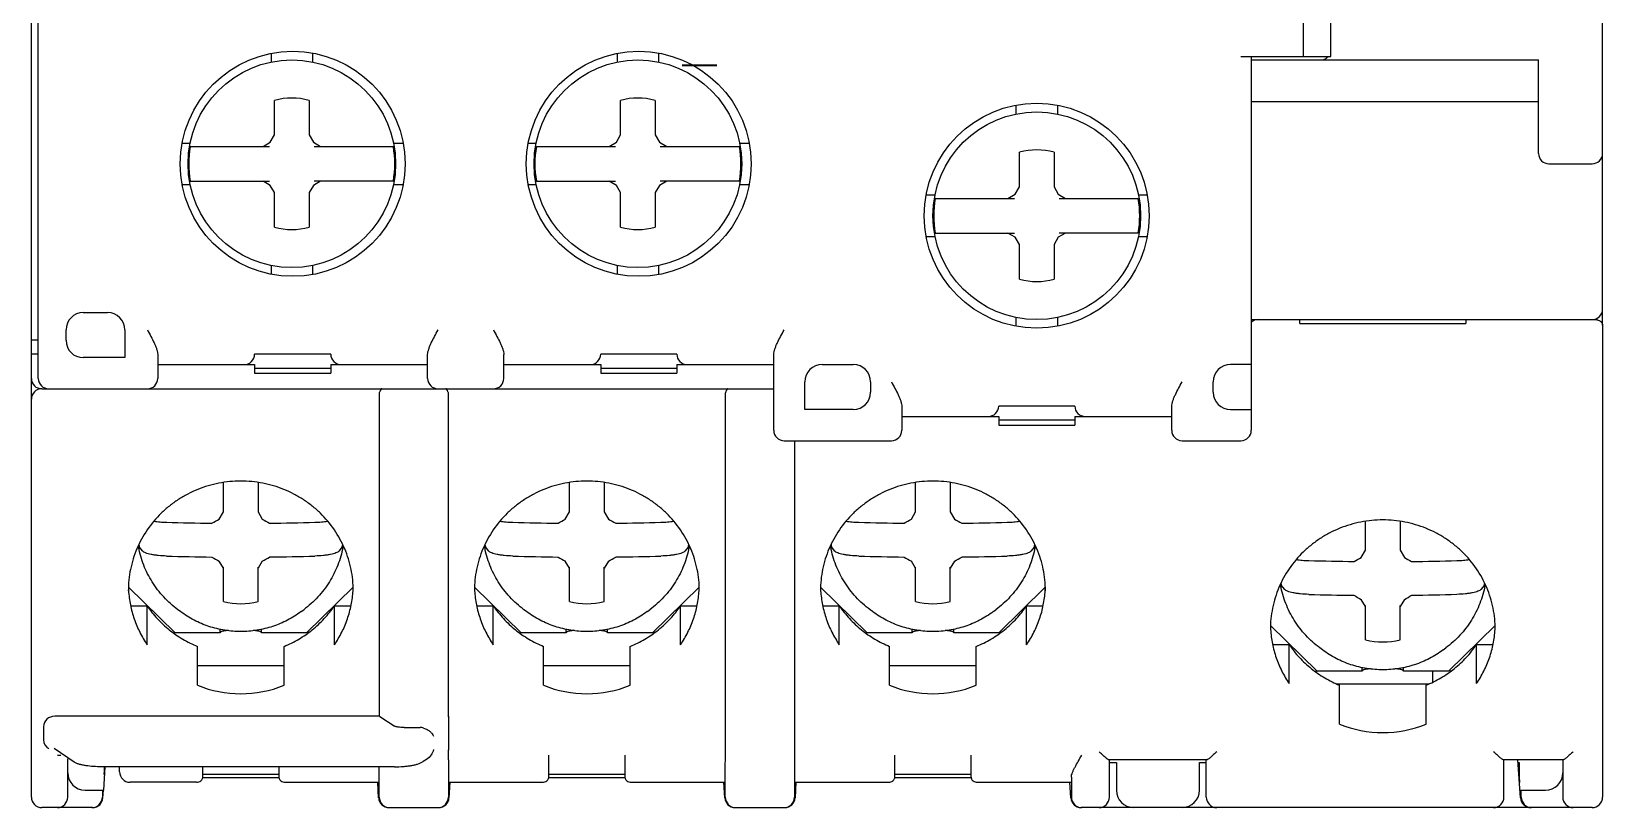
# Model space of a CAD drawing. Header units: millimetres. Extents: x 0 to 19177, y 0 to 12100.
# Drawn here: x 17210.89 to 17256.29, y 10571.22 to 10593.65 of the extents above; entities that cross this region are included whole.
import ezdxf

# ---------------------------------------------------------------- set-up
doc = ezdxf.new("R2010")
doc.units = ezdxf.units.MM
doc.header["$MEASUREMENT"] = 0
doc.layers.add('NetDam', color=7, linetype='Continuous', lineweight=35)

msp = doc.modelspace()

# ---------------------------------------------------------------- linework, layer by layer
at = {"color": 7, "linetype": 'Continuous'}
for p, q in [((17210.892, 10571.525), (17210.892, 10608.425)), ((17256.292, 10585.163), (17256.292, 10608.425)), ((17211.092, 10583.625), (17211.092, 10606.525)), ((17248.442, 10592.925), (17248.442, 10602.825)), ((17247.642, 10596.925), (17247.642, 10592.925)), ((17217.817, 10593.011), (17217.817, 10592.76)), ((17219.017, 10593.02), (17219.017, 10592.76)), ((17227.817, 10593.011), (17227.817, 10592.76)), ((17229.017, 10593.02), (17229.017, 10592.76)), ((17245.842, 10592.925), (17248.442, 10592.925)), ((17246.142, 10592.925), (17246.142, 10582.125)), ((17246.142, 10592.825), (17254.442, 10592.825)), ((17254.442, 10590.125), (17254.442, 10592.825)), ((17217.917, 10590.658), (17217.917, 10591.658)), ((17218.917, 10591.658), (17218.917, 10590.658)), ((17227.917, 10590.658), (17227.917, 10591.658)), ((17228.917, 10591.658), (17228.917, 10590.658)), ((17239.342, 10591.516), (17239.342, 10591.26)), ((17240.542, 10591.516), (17240.542, 10591.26)), ((17246.142, 10591.625), (17254.442, 10591.625)), ((17217.795, 10590.447), (17217.917, 10590.658)), ((17218.917, 10590.658), (17219.039, 10590.447)), ((17227.795, 10590.447), (17227.917, 10590.658)), ((17228.917, 10590.658), (17229.039, 10590.447)), ((17215.249, 10590.425), (17215.486, 10590.425)), ((17215.484, 10590.325), (17217.774, 10590.325)), ((17217.584, 10590.325), (17217.795, 10590.447)), ((17219.039, 10590.447), (17219.25, 10590.325)), ((17219.061, 10590.325), (17221.351, 10590.325)), ((17221.349, 10590.425), (17221.635, 10590.425)), ((17225.249, 10590.425), (17225.486, 10590.425)), ((17225.484, 10590.325), (17227.774, 10590.325)), ((17227.584, 10590.325), (17227.795, 10590.447)), ((17229.039, 10590.447), (17229.25, 10590.325)), ((17229.061, 10590.325), (17231.351, 10590.325)), ((17231.349, 10590.425), (17231.635, 10590.425)), ((17239.442, 10589.158), (17239.442, 10590.158)), ((17240.442, 10590.158), (17240.442, 10589.158)), ((17254.742, 10589.825), (17255.992, 10589.825)), ((17215.249, 10589.225), (17215.484, 10589.225)), ((17215.484, 10589.325), (17217.774, 10589.325)), ((17217.795, 10589.203), (17217.584, 10589.325)), ((17217.917, 10588.992), (17217.795, 10589.203)), ((17219.039, 10589.203), (17218.917, 10588.992)), ((17219.25, 10589.325), (17219.039, 10589.203)), ((17221.351, 10589.325), (17219.061, 10589.325)), ((17221.35, 10589.225), (17221.635, 10589.225)), ((17225.249, 10589.225), (17225.484, 10589.225)), ((17225.484, 10589.325), (17227.774, 10589.325)), ((17227.795, 10589.203), (17227.584, 10589.325)), ((17227.917, 10588.992), (17227.795, 10589.203)), ((17229.039, 10589.203), (17228.917, 10588.992)), ((17229.25, 10589.325), (17229.039, 10589.203)), ((17231.351, 10589.325), (17229.061, 10589.325)), ((17231.35, 10589.225), (17231.635, 10589.225)), ((17239.32, 10588.947), (17239.442, 10589.158)), ((17240.442, 10589.158), (17240.564, 10588.947)), ((17217.917, 10587.992), (17217.917, 10588.992)), ((17218.917, 10588.992), (17218.917, 10587.992)), ((17227.917, 10587.992), (17227.917, 10588.992)), ((17228.917, 10588.992), (17228.917, 10587.992)), ((17236.749, 10588.925), (17237.011, 10588.925)), ((17237.009, 10588.825), (17239.299, 10588.825)), ((17239.109, 10588.825), (17239.32, 10588.947)), ((17240.564, 10588.947), (17240.775, 10588.825)), ((17240.586, 10588.825), (17242.876, 10588.825)), ((17242.874, 10588.925), (17243.135, 10588.925)), ((17237.009, 10587.825), (17239.299, 10587.825)), ((17239.32, 10587.703), (17239.109, 10587.825)), ((17240.775, 10587.825), (17240.564, 10587.703)), ((17242.876, 10587.825), (17240.586, 10587.825)), ((17236.749, 10587.725), (17237.009, 10587.725)), ((17239.442, 10587.492), (17239.32, 10587.703)), ((17239.442, 10586.492), (17239.442, 10587.492)), ((17240.564, 10587.703), (17240.442, 10587.492)), ((17240.442, 10587.492), (17240.442, 10586.492)), ((17242.875, 10587.725), (17243.135, 10587.725)), ((17217.817, 10586.89), (17217.817, 10586.639)), ((17219.017, 10586.89), (17219.017, 10586.63)), ((17227.817, 10586.89), (17227.817, 10586.639)), ((17229.017, 10586.89), (17229.017, 10586.63)), ((17212.392, 10585.525), (17213.092, 10585.525)), ((17211.892, 10584.725), (17211.892, 10585.025)), ((17213.592, 10585.025), (17213.592, 10584.225)), ((17239.342, 10585.39), (17239.342, 10585.134)), ((17240.542, 10585.39), (17240.542, 10585.134)), ((17246.142, 10585.325), (17255.992, 10585.325)), ((17246.192, 10585.325), (17246.192, 10585.284)), ((17247.542, 10585.208), (17247.542, 10585.325)), ((17247.542, 10585.208), (17252.342, 10585.208)), ((17252.342, 10585.325), (17252.342, 10585.208)), ((17256.292, 10585.145), (17256.292, 10571.525)), ((17211.092, 10584.725), (17210.892, 10584.725)), ((17211.092, 10584.325), (17210.892, 10584.325)), ((17213.592, 10584.225), (17212.392, 10584.225)), ((17214.542, 10584.311), (17214.542, 10583.625)), ((17219.542, 10584.325), (17217.342, 10584.325)), ((17222.342, 10583.625), (17222.342, 10584.311)), ((17224.542, 10583.625), (17224.542, 10584.311)), ((17229.542, 10584.325), (17227.342, 10584.325)), ((17232.342, 10582.125), (17232.342, 10584.311)), ((17214.542, 10584.025), (17217.342, 10584.025)), ((17217.342, 10584.025), (17217.342, 10583.775)), ((17217.342, 10583.925), (17219.542, 10583.925)), ((17217.342, 10583.775), (17219.542, 10583.775)), ((17219.542, 10584.025), (17219.542, 10583.775)), ((17219.542, 10584.025), (17222.342, 10584.025)), ((17224.542, 10584.025), (17227.342, 10584.025)), ((17227.342, 10584.025), (17227.342, 10583.775)), ((17227.342, 10583.925), (17229.542, 10583.925)), ((17227.342, 10583.775), (17229.542, 10583.775)), ((17229.542, 10584.025), (17229.542, 10583.775)), ((17229.542, 10584.025), (17232.342, 10584.025)), ((17233.742, 10584.025), (17234.642, 10584.025)), ((17246.142, 10584.025), (17245.542, 10584.025)), ((17211.192, 10583.325), (17232.342, 10583.325)), ((17213.042, 10583.325), (17213.042, 10583.318)), ((17233.242, 10582.725), (17233.242, 10583.525)), ((17235.142, 10583.525), (17235.142, 10583.225)), ((17245.042, 10583.225), (17245.042, 10583.525)), ((17220.946, 10573.863), (17220.946, 10583.09)), ((17222.938, 10583.09), (17222.938, 10573.863)), ((17230.946, 10572.74), (17230.946, 10583.09)), ((17236.042, 10582.811), (17236.042, 10582.125)), ((17241.042, 10582.825), (17238.842, 10582.825)), ((17243.842, 10582.125), (17243.842, 10582.811)), ((17234.642, 10582.725), (17233.242, 10582.725)), ((17236.042, 10582.525), (17238.842, 10582.525)), ((17238.842, 10582.525), (17238.842, 10582.275)), ((17238.842, 10582.425), (17241.042, 10582.425)), ((17241.042, 10582.525), (17241.042, 10582.275)), ((17241.042, 10582.525), (17243.842, 10582.525)), ((17245.542, 10582.725), (17246.142, 10582.725)), ((17238.842, 10582.275), (17241.042, 10582.275)), ((17232.642, 10581.825), (17235.742, 10581.825)), ((17232.938, 10581.825), (17232.938, 10572.74)), ((17244.142, 10581.825), (17245.842, 10581.825)), ((17216.442, 10579.767), (17216.442, 10580.616)), ((17217.442, 10580.616), (17217.442, 10579.767)), ((17226.442, 10579.767), (17226.442, 10580.616)), ((17227.442, 10580.616), (17227.442, 10579.767)), ((17236.442, 10579.767), (17236.442, 10580.616)), ((17237.442, 10580.616), (17237.442, 10579.767)), ((17216.32, 10579.56), (17216.442, 10579.767)), ((17217.442, 10579.767), (17217.564, 10579.56)), ((17226.32, 10579.56), (17226.442, 10579.767)), ((17227.442, 10579.767), (17227.564, 10579.56)), ((17236.32, 10579.56), (17236.442, 10579.767)), ((17237.442, 10579.767), (17237.564, 10579.56)), ((17249.442, 10578.66), (17249.442, 10579.495)), ((17250.442, 10579.495), (17250.442, 10578.66)), ((17214.109, 10578.633), (17214.009, 10578.754)), ((17219.876, 10578.754), (17219.776, 10578.633)), ((17224.109, 10578.633), (17224.009, 10578.754)), ((17229.876, 10578.754), (17229.776, 10578.633)), ((17234.109, 10578.633), (17234.009, 10578.754)), ((17239.876, 10578.754), (17239.776, 10578.633)), ((17249.32, 10578.453), (17249.442, 10578.66)), ((17250.442, 10578.66), (17250.564, 10578.453)), ((17216.442, 10578.14), (17216.32, 10578.345)), ((17217.564, 10578.345), (17217.442, 10578.14)), ((17226.442, 10578.14), (17226.32, 10578.345)), ((17227.564, 10578.345), (17227.442, 10578.14)), ((17236.442, 10578.14), (17236.32, 10578.345)), ((17237.564, 10578.345), (17237.442, 10578.14)), ((17216.442, 10577.182), (17216.442, 10578.17)), ((17217.442, 10577.182), (17217.442, 10578.17)), ((17226.442, 10577.182), (17226.442, 10578.17)), ((17227.442, 10577.182), (17227.442, 10578.17)), ((17236.442, 10577.182), (17236.442, 10578.17)), ((17237.442, 10577.182), (17237.442, 10578.17)), ((17213.697, 10577.59), (17215.042, 10576.277)), ((17220.188, 10577.59), (17218.842, 10576.277)), ((17223.697, 10577.59), (17225.042, 10576.277)), ((17230.188, 10577.59), (17228.842, 10576.277)), ((17233.697, 10577.59), (17235.042, 10576.277)), ((17240.188, 10577.59), (17238.842, 10576.277)), ((17247.109, 10577.527), (17247.009, 10577.648)), ((17252.876, 10577.648), (17252.776, 10577.527)), ((17213.76, 10577.054), (17214.236, 10577.054)), ((17214.236, 10575.929), (17214.236, 10577.054)), ((17215.198, 10576.887), (17215.124, 10576.942)), ((17218.687, 10576.887), (17218.761, 10576.942)), ((17219.648, 10575.929), (17219.648, 10577.054)), ((17219.648, 10577.054), (17220.124, 10577.054)), ((17223.76, 10577.054), (17224.236, 10577.054)), ((17224.236, 10575.929), (17224.236, 10577.054)), ((17225.198, 10576.887), (17225.124, 10576.942)), ((17228.687, 10576.887), (17228.761, 10576.942)), ((17229.648, 10575.929), (17229.648, 10577.054)), ((17229.648, 10577.054), (17230.124, 10577.054)), ((17233.76, 10577.054), (17234.236, 10577.054)), ((17234.236, 10575.929), (17234.236, 10577.054)), ((17235.198, 10576.887), (17235.124, 10576.942)), ((17238.687, 10576.887), (17238.761, 10576.942)), ((17239.648, 10575.929), (17239.648, 10577.054)), ((17239.648, 10577.054), (17240.124, 10577.054)), ((17249.442, 10577.034), (17249.32, 10577.239)), ((17249.442, 10576.076), (17249.442, 10577.064)), ((17250.564, 10577.239), (17250.442, 10577.034)), ((17250.442, 10576.076), (17250.442, 10577.064)), ((17246.696, 10576.485), (17248.042, 10575.17)), ((17253.189, 10576.485), (17251.842, 10575.17)), ((17214.987, 10576.282), (17215.042, 10576.277)), ((17216.342, 10576.277), (17215.042, 10576.277)), ((17216.342, 10576.277), (17216.342, 10576.375)), ((17217.542, 10576.277), (17217.542, 10576.375)), ((17218.842, 10576.277), (17217.542, 10576.277)), ((17218.898, 10576.282), (17218.842, 10576.277)), ((17224.987, 10576.282), (17225.042, 10576.277)), ((17226.342, 10576.277), (17225.042, 10576.277)), ((17226.342, 10576.277), (17226.342, 10576.375)), ((17227.542, 10576.277), (17227.542, 10576.375)), ((17228.842, 10576.277), (17227.542, 10576.277)), ((17228.898, 10576.282), (17228.842, 10576.277)), ((17234.987, 10576.282), (17235.042, 10576.277)), ((17236.342, 10576.277), (17235.042, 10576.277)), ((17236.342, 10576.277), (17236.342, 10576.375)), ((17237.542, 10576.277), (17237.542, 10576.375)), ((17238.842, 10576.277), (17237.542, 10576.277)), ((17238.898, 10576.282), (17238.842, 10576.277)), ((17246.76, 10575.933), (17247.236, 10575.933)), ((17247.236, 10574.807), (17247.236, 10575.933)), ((17252.648, 10575.933), (17253.124, 10575.933)), ((17252.648, 10574.807), (17252.648, 10575.933)), ((17215.692, 10574.757), (17215.692, 10575.882)), ((17218.192, 10574.757), (17218.192, 10575.882)), ((17225.692, 10574.757), (17225.692, 10575.882)), ((17228.192, 10574.757), (17228.192, 10575.882)), ((17235.692, 10574.757), (17235.692, 10575.882)), ((17238.192, 10574.757), (17238.192, 10575.882)), ((17248.198, 10575.781), (17248.124, 10575.836)), ((17251.687, 10575.781), (17251.761, 10575.836)), ((17218.192, 10575.325), (17215.692, 10575.325)), ((17228.192, 10575.325), (17225.692, 10575.325)), ((17238.192, 10575.325), (17235.692, 10575.325)), ((17247.964, 10575.177), (17248.042, 10575.17)), ((17249.342, 10575.17), (17248.042, 10575.17)), ((17249.342, 10575.17), (17249.342, 10575.268)), ((17250.542, 10575.17), (17250.542, 10575.268)), ((17251.842, 10575.17), (17250.542, 10575.17)), ((17251.392, 10574.854), (17251.392, 10575.17)), ((17251.921, 10575.177), (17251.842, 10575.17)), ((17248.608, 10574.8), (17251.277, 10574.8)), ((17248.692, 10573.636), (17248.692, 10574.761)), ((17251.192, 10573.636), (17251.192, 10574.761)), ((17220.946, 10573.863), (17211.565, 10573.863)), ((17220.958, 10573.853), (17221.374, 10573.582)), ((17222.942, 10573.863), (17222.927, 10573.853)), ((17222.942, 10573.863), (17222.938, 10573.863)), ((17222.942, 10573.863), (17222.942, 10572.886)), ((17211.242, 10573.57), (17211.242, 10573.179)), ((17221.659, 10573.538), (17222.126, 10573.538)), ((17212.127, 10572.534), (17211.55, 10572.928)), ((17222.942, 10572.886), (17222.927, 10572.876)), ((17222.938, 10572.884), (17222.938, 10572.74)), ((17211.642, 10572.74), (17211.747, 10572.74)), ((17211.942, 10571.525), (17211.942, 10572.634)), ((17221.388, 10572.403), (17212.919, 10572.403)), ((17213.009, 10572.403), (17212.971, 10571.725)), ((17213.442, 10572.256), (17213.442, 10572.403)), ((17215.842, 10572.118), (17215.842, 10572.403)), ((17218.042, 10572.403), (17218.042, 10572.118)), ((17220.942, 10571.525), (17220.942, 10572.403)), ((17222.312, 10572.617), (17222.216, 10572.555)), ((17222.942, 10572.45), (17222.942, 10571.525)), ((17225.842, 10572.118), (17225.842, 10572.74)), ((17228.042, 10572.74), (17228.042, 10572.118)), ((17230.942, 10571.525), (17230.942, 10572.45)), ((17232.942, 10572.45), (17232.942, 10571.525)), ((17235.842, 10572.118), (17235.842, 10572.74)), ((17238.042, 10572.74), (17238.042, 10572.118)), ((17244.849, 10572.603), (17242.035, 10572.603)), ((17242.042, 10571.525), (17242.042, 10572.603)), ((17242.042, 10572.525), (17242.242, 10572.525)), ((17242.242, 10572.525), (17242.242, 10571.725)), ((17244.642, 10571.725), (17244.642, 10572.525)), ((17244.642, 10572.525), (17244.842, 10572.525)), ((17244.842, 10571.525), (17244.842, 10572.603)), ((17255.149, 10572.603), (17253.435, 10572.603)), ((17253.442, 10571.525), (17253.442, 10572.603)), ((17253.922, 10571.504), (17253.844, 10572.603)), ((17253.849, 10572.525), (17253.878, 10572.525)), ((17255.142, 10572.603), (17255.142, 10571.525)), ((17211.942, 10572.125), (17211.953, 10572.125)), ((17215.659, 10571.956), (17213.742, 10571.956)), ((17218.046, 10572.088), (17215.839, 10572.088)), ((17215.842, 10572.191), (17218.042, 10572.191)), ((17218.225, 10571.956), (17220.942, 10571.956)), ((17220.926, 10571.508), (17220.901, 10571.956)), ((17222.942, 10571.956), (17225.659, 10571.956)), ((17222.984, 10571.956), (17222.958, 10571.508)), ((17228.046, 10572.088), (17225.839, 10572.088)), ((17225.842, 10572.191), (17228.042, 10572.191)), ((17228.225, 10571.956), (17230.942, 10571.956)), ((17230.926, 10571.508), (17230.901, 10571.956)), ((17232.942, 10571.956), (17235.659, 10571.956)), ((17232.984, 10571.956), (17232.958, 10571.508)), ((17238.046, 10572.088), (17235.839, 10572.088)), ((17235.842, 10572.191), (17238.042, 10572.191)), ((17238.225, 10571.956), (17240.942, 10571.956)), ((17240.926, 10571.508), (17240.901, 10571.956)), ((17240.942, 10572.108), (17240.942, 10571.525)), ((17253.885, 10572.125), (17253.878, 10572.125)), ((17255.131, 10572.125), (17255.142, 10572.125)), ((17212.442, 10571.725), (17212.971, 10571.725)), ((17212.942, 10571.725), (17212.942, 10571.525)), ((17212.958, 10571.508), (17212.971, 10571.724)), ((17253.907, 10571.725), (17254.642, 10571.725)), ((17253.942, 10571.525), (17253.942, 10571.725)), ((17212.659, 10571.225), (17211.192, 10571.225)), ((17221.226, 10571.225), (17222.659, 10571.225)), ((17231.226, 10571.225), (17232.659, 10571.225)), ((17255.992, 10571.225), (17241.226, 10571.225))]:
    msp.add_line(p, q, dxfattribs=at)
for centre, radius in [((17218.442, 10589.825), 3.25), ((17218.417, 10589.825), 3), ((17228.442, 10589.825), 3.25), ((17228.417, 10589.825), 3), ((17239.942, 10588.325), 3.25), ((17239.942, 10588.325), 3)]:
    msp.add_circle(centre, radius, dxfattribs=at)
for centre, radius, start, end in [((17248.142, 10593.125), 0.3, 270, 318.1335), ((17218.417, 10589.825), 1.9, 74.7425, 105.2575), ((17228.417, 10589.825), 1.9, 74.7425, 105.2575), ((17218.417, 10589.825), 2.976, 170.3274, 189.6726), ((17218.417, 10589.825), 2.976, 350.3274, 9.6726), ((17228.417, 10589.825), 2.976, 170.3274, 189.6726), ((17228.417, 10589.825), 2.976, 350.3274, 9.6726), ((17239.942, 10588.325), 1.9, 74.7425, 105.2575), ((17254.742, 10590.125), 0.3, 180, 270), ((17255.992, 10590.125), 0.3, 270, 0), ((17239.942, 10588.325), 2.976, 170.3274, 189.6726), ((17239.942, 10588.325), 2.976, 350.3274, 9.6726), ((17218.417, 10589.825), 1.9, 254.7425, 285.2575), ((17228.417, 10589.825), 1.9, 254.7425, 285.2575), ((17239.942, 10588.325), 1.9, 254.7425, 285.2575), ((17212.392, 10585.025), 0.5, 90, 180), ((17213.092, 10585.025), 0.5, 0, 90), ((17255.992, 10585.625), 0.3, 270, 0), ((17246.342, 10585.025), 0.3, 90, 131.8618), ((17212.392, 10584.725), 0.5, 180, 270), ((17217.042, 10584.325), 0.3, 270, 0), ((17219.842, 10584.325), 0.3, 180, 270), ((17227.042, 10584.325), 0.3, 270, 0), ((17229.842, 10584.325), 0.3, 180, 270), ((17233.742, 10583.525), 0.5, 90, 180), ((17234.642, 10583.525), 0.5, 0, 90), ((17245.542, 10583.525), 0.5, 90, 180), ((17211.192, 10583.625), 0.3, 180, 270), ((17211.192, 10583.025), 0.3, 90, 180), ((17211.392, 10583.625), 0.3, 180, 270), ((17214.242, 10583.625), 0.3, 270, 0), ((17222.642, 10583.625), 0.3, 180, 270), ((17224.242, 10583.625), 0.3, 270, 0), ((17234.642, 10583.225), 0.5, 270, 0), ((17245.542, 10583.225), 0.5, 180, 270), ((17238.542, 10582.825), 0.3, 270, 0), ((17241.342, 10582.825), 0.3, 180, 270), ((17232.642, 10582.125), 0.3, 180, 270), ((17235.742, 10582.125), 0.3, 270, 0), ((17244.142, 10582.125), 0.3, 180, 270), ((17245.842, 10582.125), 0.3, 270, 0), ((17216.928, 10652.24), 72.803, 268.32541, 269.35585), ((17175.712, 10652.062), 83.1, 299.08672, 299.25343), ((17258.173, 10652.062), 83.1, 240.74657, 240.91328), ((17216.951, 10652.508), 73.071, 270.64604, 271.67271), ((17226.928, 10652.24), 72.803, 268.32541, 269.35585), ((17185.712, 10652.062), 83.1, 299.08672, 299.25343), ((17268.173, 10652.062), 83.1, 240.74657, 240.91328), ((17226.951, 10652.508), 73.071, 270.64604, 271.67271), ((17236.928, 10652.24), 72.803, 268.32541, 269.35585), ((17195.712, 10652.062), 83.1, 299.08672, 299.25343), ((17278.173, 10652.062), 83.1, 240.74657, 240.91328), ((17236.951, 10652.508), 73.071, 270.64604, 271.67271), ((17216.805, 10579.272), 2.863, 189.5792, 190.5057), ((17216.808, 10579.243), 2.841, 188.446, 189.9028), ((17217.077, 10579.243), 2.841, 350.0972, 351.5542), ((17217.08, 10579.272), 2.863, 349.4943, 350.4209), ((17226.805, 10579.272), 2.863, 189.5792, 190.5057), ((17226.808, 10579.243), 2.841, 188.446, 189.9028), ((17227.077, 10579.243), 2.841, 350.0972, 351.5542), ((17227.08, 10579.272), 2.863, 349.4943, 350.4209), ((17236.805, 10579.272), 2.863, 189.5792, 190.5057), ((17236.808, 10579.243), 2.841, 188.446, 189.9028), ((17237.077, 10579.243), 2.841, 350.0972, 351.5542), ((17237.08, 10579.272), 2.863, 349.4943, 350.4209), ((17216.933, 10651.531), 73.071, 268.32729, 269.35396), ((17257.9, 10651.648), 84.275, 240.27176, 240.43692), ((17175.985, 10651.648), 84.275, 299.56308, 299.72824), ((17216.957, 10651.264), 72.803, 270.64415, 271.67459), ((17226.933, 10651.531), 73.071, 268.32729, 269.35396), ((17267.9, 10651.648), 84.275, 240.27176, 240.43692), ((17185.985, 10651.648), 84.275, 299.56308, 299.72824), ((17226.957, 10651.264), 72.803, 270.64415, 271.67459), ((17236.933, 10651.531), 73.071, 268.32729, 269.35396), ((17277.9, 10651.648), 84.275, 240.27176, 240.43692), ((17195.985, 10651.648), 84.275, 299.56308, 299.72824), ((17236.957, 10651.264), 72.803, 270.64415, 271.67459), ((17249.928, 10651.134), 72.803, 268.32541, 269.35585), ((17208.712, 10650.955), 83.1, 299.08672, 299.25343), ((17291.173, 10650.955), 83.1, 240.74657, 240.91328), ((17249.951, 10651.401), 73.071, 270.64604, 271.67271), ((17216.792, 10577.686), 3.1, 181.8945, 183.6003), ((17217.092, 10577.686), 3.1, 356.3997, 358.1055), ((17226.792, 10577.686), 3.1, 181.8945, 183.6003), ((17227.092, 10577.686), 3.1, 356.3997, 358.1055), ((17236.792, 10577.686), 3.1, 181.8945, 183.6003), ((17237.092, 10577.686), 3.1, 356.3997, 358.1055), ((17249.805, 10578.166), 2.863, 189.7787, 190.5057), ((17249.808, 10578.136), 2.841, 188.6733, 189.9028), ((17249.933, 10650.425), 73.071, 268.32729, 269.35396), ((17290.9, 10650.542), 84.275, 240.27176, 240.43692), ((17208.985, 10650.542), 84.275, 299.56308, 299.72824), ((17249.957, 10650.158), 72.803, 270.64415, 271.67459), ((17250.077, 10578.136), 2.841, 350.0972, 351.327), ((17250.079, 10578.166), 2.863, 349.4943, 350.2215), ((17216.942, 10579.061), 1.945, 255.1, 284.9), ((17226.942, 10579.061), 1.945, 255.1, 284.9), ((17236.942, 10579.061), 1.945, 255.1, 284.9), ((17249.792, 10576.565), 3.1, 181.8945, 183.6003), ((17250.092, 10576.565), 3.1, 356.3997, 358.1055), ((17249.942, 10577.955), 1.945, 255.1, 284.9), ((17216.942, 10577.836), 3.323, 247.9028, 292.0972), ((17226.942, 10577.836), 3.323, 247.9028, 292.0972), ((17236.942, 10577.836), 3.323, 247.9028, 292.0972), ((17249.942, 10576.714), 3.323, 247.9028, 292.0972), ((17212.442, 10572.225), 0.5, 180, 270), ((17213.742, 10572.256), 0.3, 180, 270), ((17254.642, 10572.225), 0.5, 270, 0), ((17211.192, 10571.525), 0.3, 180, 270), ((17211.642, 10571.525), 0.3, 270, 0), ((17212.642, 10571.525), 0.3, 270, 0), ((17212.659, 10571.525), 0.3, 270, 356.7481), ((17221.226, 10571.525), 0.3, 183.2519, 270), ((17221.242, 10571.525), 0.3, 180, 270), ((17222.642, 10571.525), 0.3, 270, 0), ((17222.659, 10571.525), 0.3, 270, 356.7481), ((17231.226, 10571.525), 0.3, 183.2519, 270), ((17231.242, 10571.525), 0.3, 180, 270), ((17232.642, 10571.525), 0.3, 270, 0), ((17232.659, 10571.525), 0.3, 270, 356.7481), ((17241.226, 10571.525), 0.3, 183.2519, 270), ((17241.242, 10571.525), 0.3, 180, 270), ((17241.742, 10571.525), 0.3, 270, 0), ((17242.742, 10571.725), 0.5, 180, 270), ((17244.142, 10571.725), 0.5, 270, 0), ((17245.142, 10571.525), 0.3, 180, 270), ((17253.142, 10571.525), 0.3, 270, 0), ((17254.222, 10571.525), 0.3, 184.0856, 270), ((17254.242, 10571.525), 0.3, 180, 270), ((17255.442, 10571.525), 0.3, 180, 270), ((17255.992, 10571.525), 0.3, 270, 0)]:
    msp.add_arc(centre, radius, start, end, dxfattribs=at)
for centre, major_axis, ratio, start_param, end_param in [((17221.042, 10583.025), (-0.024, 0.3), 0.32355, -0.026084, 0.764281), ((17222.842, 10583.025), (0.024, 0.3), 0.32355, -0.764281, 0.026084), ((17231.042, 10583.025), (-0.024, 0.3), 0.32355, -0.026084, 0.764281), ((17211.565, 10573.57), (0.323, 0), 0.906468, 1.570796, 3.141593), ((17222.126, 10573.245), (0.316, 0), 0.926196, 1.249046, 1.570796), ((17211.565, 10573.179), (0.323, 0), 0.906468, -3.141593, -2.108956), ((17213.067, 10578.713), (0.071, 6.541), 0.002236, -3.092871, -2.875146), ((17253.837, 10576.912), (-0.054, 4.968), 0.002944, -3.630067, -3.190277)]:
    msp.add_ellipse(centre, major_axis=major_axis, ratio=ratio, start_param=start_param, end_param=end_param, dxfattribs=at)
for points, knots in [([(17214.242, 10585.025), (17214.277, 10584.962), (17214.344, 10584.839), (17214.423, 10584.685), (17214.478, 10584.564), (17214.511, 10584.476), (17214.535, 10584.393), (17214.542, 10584.337), (17214.542, 10584.311)], [0, 0, 0, 0, 0.273805, 0.539503, 0.666193, 0.786539, 0.898455, 1, 1, 1, 1]), ([(17222.342, 10584.311), (17222.342, 10584.337), (17222.35, 10584.393), (17222.374, 10584.476), (17222.407, 10584.564), (17222.461, 10584.685), (17222.541, 10584.839), (17222.608, 10584.962), (17222.642, 10585.025)], [0, 0, 0, 0, 0.101545, 0.213461, 0.333807, 0.460497, 0.726195, 1, 1, 1, 1]), ([(17224.242, 10585.025), (17224.277, 10584.962), (17224.344, 10584.839), (17224.423, 10584.685), (17224.478, 10584.564), (17224.511, 10584.476), (17224.535, 10584.393), (17224.542, 10584.337), (17224.542, 10584.311)], [0, 0, 0, 0, 0.273805, 0.539504, 0.666193, 0.786539, 0.898455, 1, 1, 1, 1]), ([(17232.342, 10584.311), (17232.342, 10584.337), (17232.35, 10584.393), (17232.374, 10584.476), (17232.407, 10584.564), (17232.461, 10584.685), (17232.541, 10584.839), (17232.608, 10584.962), (17232.642, 10585.025)], [0, 0, 0, 0, 0.101545, 0.213461, 0.333807, 0.460497, 0.726195, 1, 1, 1, 1]), ([(17255.992, 10585.325), (17256.006, 10585.325), (17256.032, 10585.325), (17256.075, 10585.324), (17256.121, 10585.32), (17256.168, 10585.309), (17256.209, 10585.291), (17256.243, 10585.266), (17256.27, 10585.233), (17256.288, 10585.191), (17256.292, 10585.161), (17256.292, 10585.145)], [0, 0, 0, 0, 0.105671, 0.191865, 0.330711, 0.449267, 0.558411, 0.663473, 0.768822, 0.879176, 1, 1, 1, 1]), ([(17220.946, 10583.09), (17220.946, 10583.116), (17220.947, 10583.154), (17220.951, 10583.203), (17220.955, 10583.226), (17220.958, 10583.236)], [0, 0, 0, 0, 0.537668, 0.780272, 1, 1, 1, 1]), ([(17222.927, 10583.236), (17222.93, 10583.226), (17222.933, 10583.203), (17222.938, 10583.154), (17222.938, 10583.116), (17222.938, 10583.09)], [0, 0, 0, 0, 0.219728, 0.462332, 1, 1, 1, 1]), ([(17230.946, 10583.09), (17230.946, 10583.116), (17230.947, 10583.154), (17230.951, 10583.203), (17230.955, 10583.226), (17230.958, 10583.236)], [0, 0, 0, 0, 0.537668, 0.780272, 1, 1, 1, 1]), ([(17235.742, 10583.525), (17235.777, 10583.462), (17235.844, 10583.339), (17235.923, 10583.185), (17235.978, 10583.064), (17236.011, 10582.976), (17236.035, 10582.893), (17236.042, 10582.837), (17236.042, 10582.811)], [0, 0, 0, 0, 0.273805, 0.539504, 0.666193, 0.786539, 0.898457, 1, 1, 1, 1]), ([(17243.842, 10582.811), (17243.842, 10582.837), (17243.85, 10582.893), (17243.874, 10582.976), (17243.907, 10583.064), (17243.961, 10583.185), (17244.041, 10583.339), (17244.108, 10583.462), (17244.142, 10583.525)], [0, 0, 0, 0, 0.101545, 0.213461, 0.333807, 0.460497, 0.726195, 1, 1, 1, 1]), ([(17220.192, 10577.491), (17220.192, 10577.595), (17220.182, 10577.802), (17220.135, 10578.109), (17220.058, 10578.411), (17219.914, 10578.801), (17219.662, 10579.261), (17219.323, 10579.663), (17219.009, 10579.941), (17218.752, 10580.127), (17218.478, 10580.287), (17218.093, 10580.465), (17217.581, 10580.616), (17216.942, 10580.677), (17216.304, 10580.616), (17215.792, 10580.465), (17215.407, 10580.287), (17215.133, 10580.127), (17214.876, 10579.941), (17214.561, 10579.663), (17214.222, 10579.261), (17213.97, 10578.801), (17213.827, 10578.411), (17213.75, 10578.109), (17213.703, 10577.802), (17213.692, 10577.595), (17213.692, 10577.491)], [0, 0, 0, 0, 0.030819, 0.061656, 0.092527, 0.123448, 0.185414, 0.247705, 0.27902, 0.310421, 0.341902, 0.373456, 0.436662, 0.5, 0.563337, 0.626543, 0.658098, 0.689579, 0.72098, 0.752295, 0.814586, 0.876552, 0.907473, 0.938344, 0.969181, 1, 1, 1, 1]), ([(17230.192, 10577.491), (17230.192, 10577.595), (17230.182, 10577.802), (17230.135, 10578.109), (17230.058, 10578.411), (17229.914, 10578.801), (17229.662, 10579.261), (17229.323, 10579.663), (17229.009, 10579.941), (17228.752, 10580.127), (17228.478, 10580.287), (17228.093, 10580.465), (17227.581, 10580.616), (17226.942, 10580.677), (17226.304, 10580.616), (17225.792, 10580.465), (17225.407, 10580.287), (17225.133, 10580.127), (17224.876, 10579.941), (17224.561, 10579.663), (17224.222, 10579.261), (17223.97, 10578.801), (17223.827, 10578.411), (17223.75, 10578.109), (17223.703, 10577.802), (17223.692, 10577.595), (17223.692, 10577.491)], [0, 0, 0, 0, 0.030819, 0.061656, 0.092527, 0.123448, 0.185414, 0.247705, 0.27902, 0.310421, 0.341902, 0.373456, 0.436662, 0.5, 0.563337, 0.626543, 0.658098, 0.689579, 0.72098, 0.752295, 0.814586, 0.876552, 0.907473, 0.938344, 0.969181, 1, 1, 1, 1]), ([(17240.192, 10577.491), (17240.192, 10577.595), (17240.182, 10577.802), (17240.135, 10578.109), (17240.058, 10578.411), (17239.914, 10578.801), (17239.662, 10579.261), (17239.323, 10579.663), (17239.009, 10579.941), (17238.752, 10580.127), (17238.478, 10580.287), (17238.093, 10580.465), (17237.581, 10580.616), (17236.942, 10580.677), (17236.304, 10580.616), (17235.792, 10580.465), (17235.407, 10580.287), (17235.133, 10580.127), (17234.876, 10579.941), (17234.561, 10579.663), (17234.222, 10579.261), (17233.97, 10578.801), (17233.827, 10578.411), (17233.75, 10578.109), (17233.703, 10577.802), (17233.692, 10577.595), (17233.692, 10577.491)], [0, 0, 0, 0, 0.030819, 0.061656, 0.092527, 0.123448, 0.185414, 0.247705, 0.27902, 0.310421, 0.341902, 0.373456, 0.436662, 0.5, 0.563337, 0.626543, 0.658098, 0.689579, 0.72098, 0.752295, 0.814586, 0.876552, 0.907473, 0.938344, 0.969181, 1, 1, 1, 1]), ([(17214.433, 10579.5), (17214.491, 10579.491), (17214.613, 10579.477), (17214.736, 10579.47), (17214.8, 10579.468)], [0, 0, 0, 0, 0.477419, 1, 1, 1, 1]), ([(17219.084, 10579.468), (17219.149, 10579.47), (17219.271, 10579.477), (17219.394, 10579.491), (17219.452, 10579.5)], [0, 0, 0, 0, 0.522581, 1, 1, 1, 1]), ([(17224.433, 10579.5), (17224.491, 10579.491), (17224.613, 10579.477), (17224.736, 10579.47), (17224.8, 10579.468)], [0, 0, 0, 0, 0.477419, 1, 1, 1, 1]), ([(17229.084, 10579.468), (17229.149, 10579.47), (17229.271, 10579.477), (17229.394, 10579.491), (17229.452, 10579.5)], [0, 0, 0, 0, 0.522581, 1, 1, 1, 1]), ([(17234.433, 10579.5), (17234.491, 10579.491), (17234.613, 10579.477), (17234.736, 10579.47), (17234.8, 10579.468)], [0, 0, 0, 0, 0.477419, 1, 1, 1, 1]), ([(17239.084, 10579.468), (17239.149, 10579.47), (17239.271, 10579.477), (17239.394, 10579.491), (17239.452, 10579.5)], [0, 0, 0, 0, 0.522581, 1, 1, 1, 1]), ([(17253.192, 10576.37), (17253.192, 10576.473), (17253.182, 10576.68), (17253.135, 10576.988), (17253.058, 10577.289), (17252.914, 10577.68), (17252.662, 10578.14), (17252.323, 10578.542), (17252.009, 10578.82), (17251.752, 10579.006), (17251.478, 10579.166), (17251.093, 10579.343), (17250.581, 10579.495), (17249.942, 10579.556), (17249.304, 10579.495), (17248.792, 10579.343), (17248.407, 10579.166), (17248.133, 10579.006), (17247.876, 10578.82), (17247.561, 10578.542), (17247.222, 10578.14), (17246.97, 10577.68), (17246.827, 10577.289), (17246.75, 10576.988), (17246.703, 10576.68), (17246.692, 10576.473), (17246.692, 10576.37)], [0, 0, 0, 0, 0.030819, 0.061656, 0.092527, 0.123448, 0.185414, 0.247705, 0.27902, 0.310421, 0.341902, 0.373456, 0.436662, 0.5, 0.563337, 0.626543, 0.658098, 0.689579, 0.72098, 0.752295, 0.814586, 0.876552, 0.907473, 0.938344, 0.969181, 1, 1, 1, 1]), ([(17215.124, 10576.942), (17214.977, 10577.052), (17214.704, 10577.297), (17214.37, 10577.733), (17214.123, 10578.222), (17214.023, 10578.572), (17213.99, 10578.75)], [0, 0, 0, 0, 0.251513, 0.501921, 0.751339, 1, 1, 1, 1]), ([(17219.894, 10578.75), (17219.861, 10578.572), (17219.761, 10578.222), (17219.515, 10577.733), (17219.181, 10577.297), (17218.907, 10577.052), (17218.761, 10576.942)], [0, 0, 0, 0, 0.248661, 0.498079, 0.748487, 1, 1, 1, 1]), ([(17225.124, 10576.942), (17224.977, 10577.052), (17224.704, 10577.297), (17224.37, 10577.733), (17224.123, 10578.222), (17224.023, 10578.572), (17223.99, 10578.75)], [0, 0, 0, 0, 0.251513, 0.501921, 0.751339, 1, 1, 1, 1]), ([(17229.894, 10578.75), (17229.861, 10578.572), (17229.761, 10578.222), (17229.515, 10577.733), (17229.181, 10577.297), (17228.907, 10577.052), (17228.761, 10576.942)], [0, 0, 0, 0, 0.248661, 0.498079, 0.748487, 1, 1, 1, 1]), ([(17235.124, 10576.942), (17234.977, 10577.052), (17234.704, 10577.297), (17234.37, 10577.733), (17234.123, 10578.222), (17234.023, 10578.572), (17233.99, 10578.75)], [0, 0, 0, 0, 0.251513, 0.501921, 0.751339, 1, 1, 1, 1]), ([(17239.894, 10578.75), (17239.861, 10578.572), (17239.761, 10578.222), (17239.515, 10577.733), (17239.181, 10577.297), (17238.907, 10577.052), (17238.761, 10576.942)], [0, 0, 0, 0, 0.248661, 0.498079, 0.748487, 1, 1, 1, 1]), ([(17214.8, 10578.492), (17214.719, 10578.494), (17214.601, 10578.501), (17214.45, 10578.52), (17214.352, 10578.537), (17214.267, 10578.556), (17214.197, 10578.579), (17214.15, 10578.6), (17214.123, 10578.619), (17214.113, 10578.628), (17214.109, 10578.633)], [0, 0, 0, 0, 0.340151, 0.495457, 0.636082, 0.758805, 0.861052, 0.941288, 0.973195, 1, 1, 1, 1]), ([(17219.776, 10578.633), (17219.772, 10578.628), (17219.762, 10578.619), (17219.734, 10578.6), (17219.688, 10578.579), (17219.618, 10578.556), (17219.533, 10578.537), (17219.435, 10578.52), (17219.284, 10578.501), (17219.166, 10578.494), (17219.084, 10578.492)], [0, 0, 0, 0, 0.026805, 0.058712, 0.138948, 0.241195, 0.363918, 0.504543, 0.659849, 1, 1, 1, 1]), ([(17224.8, 10578.492), (17224.719, 10578.494), (17224.601, 10578.501), (17224.45, 10578.52), (17224.352, 10578.537), (17224.267, 10578.556), (17224.197, 10578.579), (17224.15, 10578.6), (17224.123, 10578.619), (17224.113, 10578.628), (17224.109, 10578.633)], [0, 0, 0, 0, 0.340151, 0.495457, 0.636082, 0.758805, 0.861052, 0.941288, 0.973195, 1, 1, 1, 1]), ([(17229.776, 10578.633), (17229.772, 10578.628), (17229.762, 10578.619), (17229.734, 10578.6), (17229.688, 10578.579), (17229.618, 10578.556), (17229.533, 10578.537), (17229.435, 10578.52), (17229.284, 10578.501), (17229.166, 10578.494), (17229.084, 10578.492)], [0, 0, 0, 0, 0.026805, 0.058712, 0.138948, 0.241195, 0.363918, 0.504543, 0.659849, 1, 1, 1, 1]), ([(17234.8, 10578.492), (17234.719, 10578.494), (17234.601, 10578.501), (17234.45, 10578.52), (17234.352, 10578.537), (17234.267, 10578.556), (17234.197, 10578.579), (17234.15, 10578.6), (17234.123, 10578.619), (17234.113, 10578.628), (17234.109, 10578.633)], [0, 0, 0, 0, 0.340151, 0.495457, 0.636082, 0.758805, 0.861052, 0.941288, 0.973195, 1, 1, 1, 1]), ([(17239.776, 10578.633), (17239.772, 10578.628), (17239.762, 10578.619), (17239.734, 10578.6), (17239.688, 10578.579), (17239.618, 10578.556), (17239.533, 10578.537), (17239.435, 10578.52), (17239.284, 10578.501), (17239.166, 10578.494), (17239.084, 10578.492)], [0, 0, 0, 0, 0.026805, 0.058712, 0.138948, 0.241195, 0.363918, 0.504543, 0.659849, 1, 1, 1, 1]), ([(17247.444, 10578.391), (17247.501, 10578.383), (17247.619, 10578.37), (17247.738, 10578.363), (17247.8, 10578.362)], [0, 0, 0, 0, 0.478766, 1, 1, 1, 1]), ([(17252.084, 10578.362), (17252.146, 10578.363), (17252.265, 10578.37), (17252.384, 10578.383), (17252.44, 10578.391)], [0, 0, 0, 0, 0.521235, 1, 1, 1, 1]), ([(17213.698, 10577.491), (17213.707, 10577.353), (17213.743, 10577.076), (17213.853, 10576.672), (17214.016, 10576.285), (17214.158, 10576.044), (17214.236, 10575.929)], [0, 0, 0, 0, 0.249377, 0.499052, 0.749209, 1, 1, 1, 1]), ([(17219.648, 10575.929), (17219.727, 10576.044), (17219.869, 10576.285), (17220.032, 10576.672), (17220.141, 10577.076), (17220.178, 10577.353), (17220.186, 10577.491)], [0, 0, 0, 0, 0.250791, 0.500948, 0.750623, 1, 1, 1, 1]), ([(17223.698, 10577.491), (17223.707, 10577.353), (17223.743, 10577.076), (17223.853, 10576.672), (17224.016, 10576.285), (17224.158, 10576.044), (17224.236, 10575.929)], [0, 0, 0, 0, 0.249377, 0.499052, 0.749209, 1, 1, 1, 1]), ([(17229.648, 10575.929), (17229.727, 10576.044), (17229.869, 10576.285), (17230.032, 10576.672), (17230.141, 10577.076), (17230.178, 10577.353), (17230.186, 10577.491)], [0, 0, 0, 0, 0.250791, 0.500948, 0.750623, 1, 1, 1, 1]), ([(17233.698, 10577.491), (17233.707, 10577.353), (17233.743, 10577.076), (17233.853, 10576.672), (17234.016, 10576.285), (17234.158, 10576.044), (17234.236, 10575.929)], [0, 0, 0, 0, 0.249377, 0.499052, 0.749209, 1, 1, 1, 1]), ([(17239.648, 10575.929), (17239.727, 10576.044), (17239.869, 10576.285), (17240.032, 10576.672), (17240.141, 10577.076), (17240.178, 10577.353), (17240.186, 10577.491)], [0, 0, 0, 0, 0.250791, 0.500948, 0.750623, 1, 1, 1, 1]), ([(17248.124, 10575.836), (17247.977, 10575.945), (17247.704, 10576.19), (17247.37, 10576.626), (17247.123, 10577.115), (17247.023, 10577.466), (17246.99, 10577.644)], [0, 0, 0, 0, 0.251513, 0.501921, 0.751339, 1, 1, 1, 1]), ([(17247.8, 10577.385), (17247.719, 10577.388), (17247.601, 10577.395), (17247.45, 10577.413), (17247.352, 10577.43), (17247.267, 10577.45), (17247.197, 10577.472), (17247.15, 10577.493), (17247.123, 10577.512), (17247.113, 10577.522), (17247.109, 10577.527)], [0, 0, 0, 0, 0.340151, 0.495457, 0.636082, 0.758805, 0.861052, 0.941288, 0.973195, 1, 1, 1, 1]), ([(17252.894, 10577.644), (17252.861, 10577.466), (17252.761, 10577.115), (17252.515, 10576.626), (17252.181, 10576.19), (17251.907, 10575.945), (17251.761, 10575.836)], [0, 0, 0, 0, 0.248661, 0.498079, 0.748487, 1, 1, 1, 1]), ([(17252.776, 10577.527), (17252.772, 10577.522), (17252.762, 10577.512), (17252.734, 10577.493), (17252.688, 10577.472), (17252.618, 10577.45), (17252.533, 10577.43), (17252.435, 10577.413), (17252.284, 10577.395), (17252.166, 10577.388), (17252.084, 10577.385)], [0, 0, 0, 0, 0.026805, 0.058712, 0.138948, 0.241195, 0.363918, 0.504543, 0.659849, 1, 1, 1, 1]), ([(17214.236, 10577.054), (17214.325, 10576.924), (17214.522, 10576.677), (17214.869, 10576.353), (17215.26, 10576.083), (17215.545, 10575.942), (17215.692, 10575.882)], [0, 0, 0, 0, 0.248724, 0.498317, 0.74877, 1, 1, 1, 1]), ([(17218.687, 10576.887), (17218.562, 10576.794), (17218.297, 10576.629), (17217.866, 10576.447), (17217.41, 10576.336), (17216.942, 10576.299), (17216.475, 10576.336), (17216.019, 10576.447), (17215.587, 10576.629), (17215.323, 10576.794), (17215.198, 10576.887)], [0, 0, 0, 0, 0.12475, 0.249702, 0.374812, 0.5, 0.625189, 0.750298, 0.87525, 1, 1, 1, 1]), ([(17218.192, 10575.882), (17218.339, 10575.942), (17218.624, 10576.083), (17219.016, 10576.353), (17219.363, 10576.677), (17219.56, 10576.924), (17219.648, 10577.054)], [0, 0, 0, 0, 0.25123, 0.501683, 0.751276, 1, 1, 1, 1]), ([(17224.236, 10577.054), (17224.325, 10576.924), (17224.522, 10576.677), (17224.869, 10576.353), (17225.26, 10576.083), (17225.545, 10575.942), (17225.692, 10575.882)], [0, 0, 0, 0, 0.248724, 0.498317, 0.74877, 1, 1, 1, 1]), ([(17228.687, 10576.887), (17228.562, 10576.794), (17228.297, 10576.629), (17227.866, 10576.447), (17227.41, 10576.336), (17226.942, 10576.299), (17226.475, 10576.336), (17226.019, 10576.447), (17225.587, 10576.629), (17225.323, 10576.794), (17225.198, 10576.887)], [0, 0, 0, 0, 0.12475, 0.249702, 0.374812, 0.5, 0.625189, 0.750298, 0.87525, 1, 1, 1, 1]), ([(17228.192, 10575.882), (17228.339, 10575.942), (17228.624, 10576.083), (17229.016, 10576.353), (17229.363, 10576.677), (17229.56, 10576.924), (17229.648, 10577.054)], [0, 0, 0, 0, 0.25123, 0.501683, 0.751276, 1, 1, 1, 1]), ([(17234.236, 10577.054), (17234.325, 10576.924), (17234.522, 10576.677), (17234.869, 10576.353), (17235.26, 10576.083), (17235.545, 10575.942), (17235.692, 10575.882)], [0, 0, 0, 0, 0.248724, 0.498317, 0.74877, 1, 1, 1, 1]), ([(17238.687, 10576.887), (17238.562, 10576.794), (17238.297, 10576.629), (17237.866, 10576.447), (17237.41, 10576.336), (17236.942, 10576.299), (17236.475, 10576.336), (17236.019, 10576.447), (17235.587, 10576.629), (17235.323, 10576.794), (17235.198, 10576.887)], [0, 0, 0, 0, 0.12475, 0.249702, 0.374812, 0.5, 0.625189, 0.750298, 0.87525, 1, 1, 1, 1]), ([(17238.192, 10575.882), (17238.339, 10575.942), (17238.624, 10576.083), (17239.016, 10576.353), (17239.363, 10576.677), (17239.56, 10576.924), (17239.648, 10577.054)], [0, 0, 0, 0, 0.25123, 0.501683, 0.751276, 1, 1, 1, 1]), ([(17216.584, 10576.34), (17216.568, 10576.34), (17216.536, 10576.338), (17216.49, 10576.333), (17216.448, 10576.327), (17216.413, 10576.319), (17216.387, 10576.311), (17216.37, 10576.304), (17216.355, 10576.296), (17216.342, 10576.286), (17216.342, 10576.277)], [0, 0, 0, 0, 0.19243, 0.373105, 0.53717, 0.680248, 0.7989, 0.848373, 0.891106, 1, 1, 1, 1]), ([(17217.542, 10576.277), (17217.542, 10576.286), (17217.53, 10576.296), (17217.515, 10576.304), (17217.498, 10576.311), (17217.472, 10576.319), (17217.436, 10576.327), (17217.395, 10576.333), (17217.349, 10576.338), (17217.317, 10576.34), (17217.3, 10576.34)], [0, 0, 0, 0, 0.108886, 0.151621, 0.201098, 0.319757, 0.462844, 0.626913, 0.807584, 1, 1, 1, 1]), ([(17226.584, 10576.34), (17226.568, 10576.34), (17226.536, 10576.338), (17226.49, 10576.333), (17226.448, 10576.327), (17226.413, 10576.319), (17226.387, 10576.311), (17226.37, 10576.304), (17226.355, 10576.296), (17226.342, 10576.286), (17226.342, 10576.277)], [0, 0, 0, 0, 0.19243, 0.373105, 0.53717, 0.680248, 0.7989, 0.848373, 0.891106, 1, 1, 1, 1]), ([(17227.542, 10576.277), (17227.542, 10576.286), (17227.53, 10576.296), (17227.515, 10576.304), (17227.498, 10576.311), (17227.472, 10576.319), (17227.436, 10576.327), (17227.395, 10576.333), (17227.349, 10576.338), (17227.317, 10576.34), (17227.3, 10576.34)], [0, 0, 0, 0, 0.108886, 0.151621, 0.201098, 0.319757, 0.462844, 0.626913, 0.807584, 1, 1, 1, 1]), ([(17236.584, 10576.34), (17236.568, 10576.34), (17236.536, 10576.338), (17236.49, 10576.333), (17236.448, 10576.327), (17236.413, 10576.319), (17236.387, 10576.311), (17236.37, 10576.304), (17236.355, 10576.296), (17236.342, 10576.286), (17236.342, 10576.277)], [0, 0, 0, 0, 0.19243, 0.373105, 0.53717, 0.680248, 0.7989, 0.848373, 0.891106, 1, 1, 1, 1]), ([(17237.542, 10576.277), (17237.542, 10576.286), (17237.53, 10576.296), (17237.515, 10576.304), (17237.498, 10576.311), (17237.472, 10576.319), (17237.436, 10576.327), (17237.395, 10576.333), (17237.349, 10576.338), (17237.317, 10576.34), (17237.3, 10576.34)], [0, 0, 0, 0, 0.108886, 0.151621, 0.201098, 0.319757, 0.462844, 0.626913, 0.807584, 1, 1, 1, 1]), ([(17246.698, 10576.37), (17246.707, 10576.231), (17246.743, 10575.955), (17246.853, 10575.551), (17247.016, 10575.164), (17247.158, 10574.923), (17247.236, 10574.807)], [0, 0, 0, 0, 0.249377, 0.499052, 0.749209, 1, 1, 1, 1]), ([(17247.236, 10575.933), (17247.325, 10575.803), (17247.522, 10575.556), (17247.869, 10575.232), (17248.26, 10574.962), (17248.545, 10574.821), (17248.692, 10574.761)], [0, 0, 0, 0, 0.248724, 0.498317, 0.74877, 1, 1, 1, 1]), ([(17251.192, 10574.761), (17251.339, 10574.821), (17251.624, 10574.962), (17252.016, 10575.232), (17252.363, 10575.556), (17252.56, 10575.803), (17252.648, 10575.933)], [0, 0, 0, 0, 0.25123, 0.501683, 0.751276, 1, 1, 1, 1]), ([(17252.648, 10574.807), (17252.727, 10574.923), (17252.869, 10575.164), (17253.032, 10575.551), (17253.141, 10575.955), (17253.178, 10576.231), (17253.186, 10576.37)], [0, 0, 0, 0, 0.250791, 0.500948, 0.750623, 1, 1, 1, 1]), ([(17251.687, 10575.781), (17251.562, 10575.688), (17251.297, 10575.522), (17250.866, 10575.341), (17250.41, 10575.23), (17249.942, 10575.192), (17249.475, 10575.23), (17249.019, 10575.341), (17248.587, 10575.522), (17248.323, 10575.688), (17248.198, 10575.781)], [0, 0, 0, 0, 0.12475, 0.249702, 0.374812, 0.5, 0.625189, 0.750298, 0.87525, 1, 1, 1, 1]), ([(17249.584, 10575.234), (17249.568, 10575.233), (17249.536, 10575.231), (17249.49, 10575.226), (17249.448, 10575.22), (17249.413, 10575.212), (17249.387, 10575.205), (17249.37, 10575.197), (17249.355, 10575.19), (17249.342, 10575.179), (17249.342, 10575.17)], [0, 0, 0, 0, 0.19243, 0.373105, 0.53717, 0.680248, 0.7989, 0.848373, 0.891106, 1, 1, 1, 1]), ([(17250.542, 10575.17), (17250.542, 10575.179), (17250.53, 10575.19), (17250.515, 10575.197), (17250.498, 10575.205), (17250.472, 10575.212), (17250.436, 10575.22), (17250.395, 10575.226), (17250.349, 10575.231), (17250.317, 10575.233), (17250.3, 10575.234)], [0, 0, 0, 0, 0.108886, 0.151621, 0.201098, 0.319757, 0.462844, 0.626913, 0.807584, 1, 1, 1, 1]), ([(17220.946, 10573.863), (17220.947, 10573.862), (17220.95, 10573.858), (17220.954, 10573.855), (17220.958, 10573.853)], [0, 0, 0, 0, 0.21894, 1, 1, 1, 1]), ([(17222.938, 10573.863), (17222.938, 10573.862), (17222.934, 10573.858), (17222.93, 10573.855), (17222.927, 10573.853)], [0, 0, 0, 0, 0.21894, 1, 1, 1, 1]), ([(17221.659, 10573.538), (17221.628, 10573.538), (17221.569, 10573.54), (17221.499, 10573.547), (17221.449, 10573.556), (17221.418, 10573.564), (17221.394, 10573.572), (17221.38, 10573.579), (17221.374, 10573.582)], [0, 0, 0, 0, 0.317548, 0.605931, 0.730947, 0.839487, 0.929534, 1, 1, 1, 1]), ([(17222.226, 10573.523), (17222.262, 10573.512), (17222.329, 10573.483), (17222.412, 10573.424), (17222.473, 10573.36), (17222.501, 10573.313), (17222.511, 10573.29)], [0, 0, 0, 0, 0.30189, 0.56995, 0.801285, 1, 1, 1, 1]), ([(17222.511, 10572.899), (17222.496, 10572.845), (17222.446, 10572.737), (17222.362, 10572.65), (17222.312, 10572.617)], [0, 0, 0, 0, 0.482795, 1, 1, 1, 1]), ([(17242.035, 10572.603), (17242.032, 10572.603), (17242.026, 10572.605), (17242.015, 10572.609), (17242.002, 10572.617), (17241.981, 10572.63), (17241.952, 10572.651), (17241.914, 10572.682), (17241.873, 10572.716), (17241.831, 10572.755), (17241.787, 10572.795), (17241.757, 10572.824), (17241.742, 10572.838)], [0, 0, 0, 0, 0.021943, 0.052844, 0.092142, 0.138838, 0.250359, 0.380358, 0.523618, 0.67639, 0.835926, 1, 1, 1, 1]), ([(17245.142, 10572.838), (17245.128, 10572.824), (17245.098, 10572.795), (17245.054, 10572.755), (17245.011, 10572.716), (17244.97, 10572.682), (17244.933, 10572.651), (17244.903, 10572.63), (17244.882, 10572.617), (17244.869, 10572.609), (17244.859, 10572.605), (17244.852, 10572.603), (17244.849, 10572.603)], [0, 0, 0, 0, 0.164074, 0.32361, 0.476382, 0.619642, 0.749641, 0.861162, 0.907858, 0.947156, 0.978057, 1, 1, 1, 1]), ([(17253.435, 10572.603), (17253.432, 10572.603), (17253.426, 10572.605), (17253.415, 10572.609), (17253.402, 10572.617), (17253.381, 10572.63), (17253.352, 10572.651), (17253.314, 10572.682), (17253.273, 10572.716), (17253.231, 10572.755), (17253.187, 10572.795), (17253.157, 10572.824), (17253.142, 10572.838)], [0, 0, 0, 0, 0.021943, 0.052844, 0.092142, 0.138838, 0.250359, 0.380358, 0.523618, 0.67639, 0.835926, 1, 1, 1, 1]), ([(17255.442, 10572.838), (17255.428, 10572.824), (17255.398, 10572.795), (17255.354, 10572.755), (17255.311, 10572.716), (17255.27, 10572.682), (17255.233, 10572.651), (17255.203, 10572.63), (17255.182, 10572.617), (17255.169, 10572.609), (17255.159, 10572.605), (17255.152, 10572.603), (17255.149, 10572.603)], [0, 0, 0, 0, 0.164074, 0.32361, 0.476382, 0.619642, 0.749641, 0.861162, 0.907858, 0.947156, 0.978057, 1, 1, 1, 1]), ([(17212.919, 10572.403), (17212.842, 10572.403), (17212.691, 10572.408), (17212.509, 10572.427), (17212.376, 10572.45), (17212.286, 10572.471), (17212.203, 10572.498), (17212.151, 10572.521), (17212.127, 10572.534)], [0, 0, 0, 0, 0.288258, 0.55591, 0.677446, 0.790244, 0.896193, 1, 1, 1, 1]), ([(17221.388, 10572.403), (17221.471, 10572.403), (17221.592, 10572.407), (17221.749, 10572.422), (17221.858, 10572.437), (17221.959, 10572.456), (17222.08, 10572.487), (17222.166, 10572.523), (17222.216, 10572.555)], [0, 0, 0, 0, 0.290315, 0.428055, 0.557655, 0.677873, 0.789108, 1, 1, 1, 1]), ([(17222.938, 10572.74), (17222.938, 10572.69), (17222.94, 10572.593), (17222.942, 10572.496), (17222.942, 10572.45)], [0, 0, 0, 0, 0.515439, 1, 1, 1, 1]), ([(17230.942, 10572.45), (17230.942, 10572.496), (17230.945, 10572.593), (17230.946, 10572.69), (17230.946, 10572.74)], [0, 0, 0, 0, 0.484561, 1, 1, 1, 1]), ([(17232.938, 10572.74), (17232.938, 10572.69), (17232.94, 10572.593), (17232.942, 10572.496), (17232.942, 10572.45)], [0, 0, 0, 0, 0.515439, 1, 1, 1, 1]), ([(17240.942, 10572.108), (17240.942, 10572.128), (17240.95, 10572.173), (17240.974, 10572.241), (17241.008, 10572.315), (17241.063, 10572.423), (17241.143, 10572.564), (17241.209, 10572.68), (17241.242, 10572.74)], [0, 0, 0, 0, 0.08788, 0.190866, 0.306724, 0.432786, 0.706917, 1, 1, 1, 1]), ([(17215.659, 10571.956), (17215.682, 10571.956), (17215.726, 10571.962), (17215.776, 10571.987), (17215.808, 10572.017), (17215.827, 10572.046), (17215.839, 10572.08), (17215.842, 10572.105), (17215.842, 10572.118)], [0, 0, 0, 0, 0.24597, 0.481835, 0.600981, 0.724342, 0.855792, 1, 1, 1, 1]), ([(17218.042, 10572.118), (17218.042, 10572.105), (17218.045, 10572.08), (17218.058, 10572.046), (17218.077, 10572.017), (17218.109, 10571.987), (17218.159, 10571.962), (17218.203, 10571.956), (17218.225, 10571.956)], [0, 0, 0, 0, 0.144208, 0.275658, 0.399019, 0.518165, 0.75403, 1, 1, 1, 1]), ([(17225.659, 10571.956), (17225.682, 10571.956), (17225.726, 10571.962), (17225.776, 10571.987), (17225.808, 10572.017), (17225.827, 10572.046), (17225.839, 10572.08), (17225.842, 10572.105), (17225.842, 10572.118)], [0, 0, 0, 0, 0.24597, 0.481835, 0.600981, 0.724342, 0.855792, 1, 1, 1, 1]), ([(17228.042, 10572.118), (17228.042, 10572.105), (17228.045, 10572.08), (17228.058, 10572.046), (17228.077, 10572.017), (17228.109, 10571.987), (17228.159, 10571.962), (17228.203, 10571.956), (17228.225, 10571.956)], [0, 0, 0, 0, 0.144208, 0.275658, 0.399019, 0.518165, 0.75403, 1, 1, 1, 1]), ([(17235.659, 10571.956), (17235.682, 10571.956), (17235.726, 10571.962), (17235.776, 10571.987), (17235.808, 10572.017), (17235.827, 10572.046), (17235.839, 10572.08), (17235.842, 10572.105), (17235.842, 10572.118)], [0, 0, 0, 0, 0.24597, 0.481835, 0.600981, 0.724342, 0.855792, 1, 1, 1, 1]), ([(17238.042, 10572.118), (17238.042, 10572.105), (17238.045, 10572.08), (17238.058, 10572.046), (17238.077, 10572.017), (17238.109, 10571.987), (17238.159, 10571.962), (17238.203, 10571.956), (17238.225, 10571.956)], [0, 0, 0, 0, 0.144208, 0.275658, 0.399019, 0.518165, 0.75403, 1, 1, 1, 1])]:
    msp.add_open_spline(points, degree=3, knots=knots, dxfattribs=at)
at = {"layer": 'NetDam', "color": 0}
msp.add_line((17230.696, 10592.663), (17229.696, 10592.663), dxfattribs=at)

doc.saveas('drawing.dxf')
